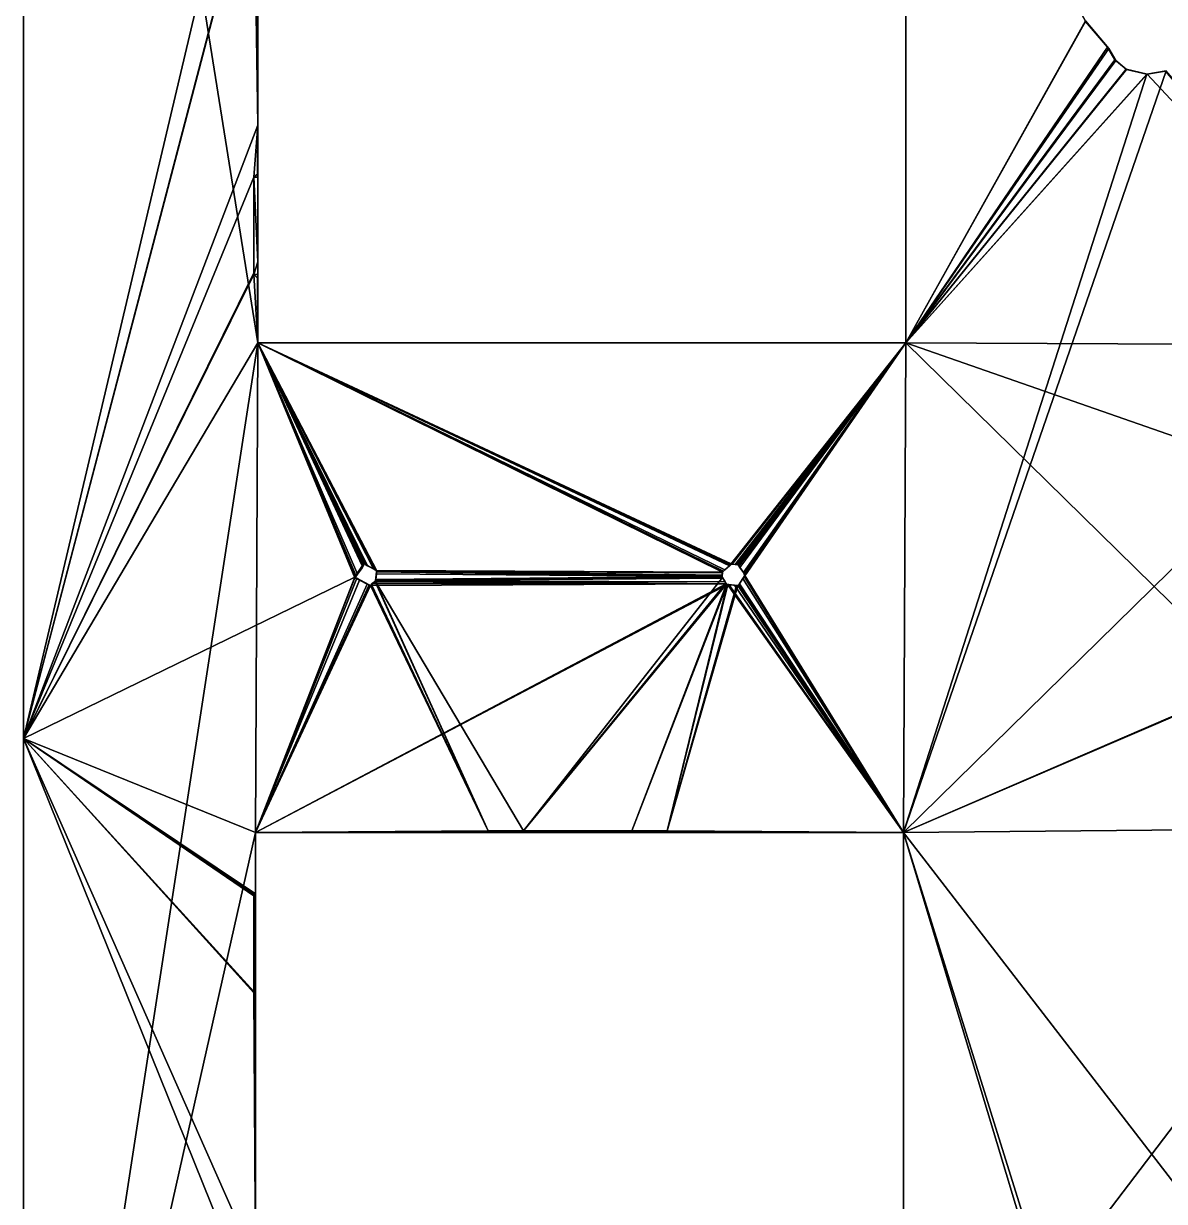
# Model space of a CAD drawing. Extents: x -24027 to 8739, y -18642 to 13672.
# Drawn here: x -24027 to -15782, y -5721 to 2793 of the extents above; entities that cross this region are included whole.
import ezdxf

# ---------------------------------------------------------------- set-up
doc = ezdxf.new("R2010")
doc.units = 0
doc.layers.get('0').update_dxf_attribs({"linetype": 'CONTINUOUS'})

msp = doc.modelspace()

# ---------------------------------------------------------------- linework, layer by layer
at = {"color": 7}
for points in [[(-24026.9, 11101.4, -3441.7), (-22335.1, 485.3, -3441.7), (-24026.9, -10508.1, -3441.7), (-24026.9, 11101.4, -3441.7)], [(-22335.1, 5169.7, -3441.7), (-22335.1, 485.3, -3441.7), (-24026.9, 11101.4, -3441.7), (-22335.1, 5169.7, -3441.7)], [(-24026.9, 11101.4, -3441.7), (-24026.9, -10508.1, -3441.7), (-24026.9, 11101.4, -4434.5), (-24026.9, 11101.4, -3441.7)], [(-24026.9, -16070.9, -4434.5), (-24026.9, 11101.4, -4434.5), (-24026.9, -10508.1, -3441.7), (-24026.9, -16070.9, -4434.5)], [(-24026.9, 11101.4, -4434.5), (-24026.9, -16070.9, -4434.5), (-24026.2, -10508.1, -4434.5), (-24026.9, 11101.4, -4434.5)], [(-24026.9, 11101.4, -4434.5), (-24026.2, -10508.1, -4434.5), (-24026.2, -2375, -4434.5), (-24026.9, 11101.4, -4434.5)], [(-24026.2, -2375, -4434.5), (-22362.1, 4674, -4434.5), (-24026.9, 11101.4, -4434.5), (-24026.2, -2375, -4434.5)], [(-22335.1, 5169.7, -3441.7), (-22335.1, 3971.8, -4024.3), (-22335.1, 485.3, -3441.7), (-22335.1, 5169.7, -3441.7)], [(-17650.7, 5169.7, -3441.7), (-16353.1, 2807.5, -3441.7), (-17650.7, 485.3, -3441.7), (-17650.7, 5169.7, -3441.7)], [(-17650.7, 485.3, -3441.7), (-17650.7, 485.3, -4434.5), (-17650.7, 5169.7, -3441.7), (-17650.7, 485.3, -3441.7)], [(-17650.7, 485.3, -4434.5), (-17650.7, 5169.7, -4434.5), (-17650.7, 5169.7, -3441.7), (-17650.7, 485.3, -4434.5)], [(-17650.7, 485.3, -4434.5), (-16354, 2812.3, -4434.5), (-17650.7, 5169.7, -4434.5), (-17650.7, 485.3, -4434.5)], [(-22362.4, 3982.8, -4434.5), (-22362.1, 4674, -4434.5), (-24026.2, -2375, -4434.5), (-22362.4, 3982.8, -4434.5)], [(-22362.7, 3972, -4434.5), (-22362.4, 3982.8, -4434.5), (-24026.2, -2375, -4434.5), (-22362.7, 3972, -4434.5)], [(-24026.2, -2375, -4434.5), (-22335.1, 2059.1, -4434.5), (-22362.7, 3972, -4434.5), (-24026.2, -2375, -4434.5)], [(-22362.1, 3971.6, -4434.5), (-22362.7, 3972, -4434.5), (-22335.1, 2059.1, -4434.5), (-22362.1, 3971.6, -4434.5)], [(-22335.7, 3945.5, -4434.5), (-22362.1, 3971.6, -4434.5), (-22335.1, 2059.1, -4434.5), (-22335.7, 3945.5, -4434.5)], [(-22335.1, 3945.5, -4434.5), (-22335.7, 3945.5, -4434.5), (-22335.1, 2059.1, -4434.5), (-22335.1, 3945.5, -4434.5)], [(-22335.1, 3971.9, -4066.7), (-22335.1, 2059.1, -4434.5), (-22335.1, 3971.8, -4024.3), (-22335.1, 3971.9, -4066.7)], [(-22335.1, 3945.6, -4378.7), (-22335.1, 2059.1, -4434.5), (-22335.1, 3971.9, -4066.7), (-22335.1, 3945.6, -4378.7)], [(-22335.1, 2059.1, -4434.5), (-22335.1, 1681.3, -4070.9), (-22335.1, 3971.8, -4024.3), (-22335.1, 2059.1, -4434.5)], [(-22335.1, 1681.3, -4070.9), (-22335.1, 485.3, -3441.7), (-22335.1, 3971.8, -4024.3), (-22335.1, 1681.3, -4070.9)], [(-22335.1, 3945.5, -4390), (-22335.1, 2059.1, -4434.5), (-22335.1, 3945.6, -4378.7), (-22335.1, 3945.5, -4390)], [(-22335.1, 3945.5, -4434.5), (-22335.1, 2059.1, -4434.5), (-22335.1, 3945.5, -4390), (-22335.1, 3945.5, -4434.5)], [(-16354, 2812.3, -4434.5), (-17650.7, 485.3, -4434.5), (-16184.1, 2612.7, -4434.5), (-16354, 2812.3, -4434.5)], [(-16354, 2812.3, -4434.5), (-16184.1, 2612.7, -4434.5), (-16195, 2621.7, -3441.7), (-16354, 2812.3, -4434.5)], [(-16354, 2812.3, -4434.5), (-16195, 2621.7, -3441.7), (-16353.1, 2807.5, -3441.7), (-16354, 2812.3, -4434.5)], [(-16195, 2621.7, -3441.7), (-17650.7, 485.3, -3441.7), (-16353.1, 2807.5, -3441.7), (-16195, 2621.7, -3441.7)], [(-16195, 2621.7, -3441.7), (-16141.8, 2530.8, -3441.7), (-17650.7, 485.3, -3441.7), (-16195, 2621.7, -3441.7)], [(-16184.1, 2612.7, -4434.5), (-17650.7, 485.3, -4434.5), (-16133.4, 2526, -4434.5), (-16184.1, 2612.7, -4434.5)], [(-16195, 2621.7, -3441.7), (-16184.1, 2612.7, -4434.5), (-16141.8, 2530.8, -3441.7), (-16195, 2621.7, -3441.7)], [(-16133.4, 2526, -4434.5), (-16141.8, 2530.8, -3441.7), (-16184.1, 2612.7, -4434.5), (-16133.4, 2526, -4434.5)], [(-16141.8, 2530.8, -3441.7), (-16060.1, 2463.1, -3441.7), (-17650.7, 485.3, -3441.7), (-16141.8, 2530.8, -3441.7)], [(-16133.4, 2526, -4434.5), (-17650.7, 485.3, -4434.5), (-16055.4, 2461.4, -4434.5), (-16133.4, 2526, -4434.5)], [(-16141.8, 2530.8, -3441.7), (-16133.4, 2526, -4434.5), (-16060.1, 2463.1, -3441.7), (-16141.8, 2530.8, -3441.7)], [(-16055.4, 2461.4, -4434.5), (-16060.1, 2463.1, -3441.7), (-16133.4, 2526, -4434.5), (-16055.4, 2461.4, -4434.5)], [(-15770.8, 2451.2, -4434.5), (-17667.6, -3054.1, -4434.5), (-14078.3, 468.7, -4434.5), (-15770.8, 2451.2, -4434.5)], [(-15909.2, 2427.2, -4434.5), (-17667.6, -3054.1, -4434.5), (-15770.8, 2451.2, -4434.5), (-15909.2, 2427.2, -4434.5)], [(-17667.6, -3054.1, -4434.5), (-15909.2, 2427.2, -4434.5), (-17650.7, 485.3, -4434.5), (-17667.6, -3054.1, -4434.5)], [(-16060.1, 2463.1, -3441.7), (-15906.8, 2427.2, -3441.7), (-17650.7, 485.3, -3441.7), (-16060.1, 2463.1, -3441.7)], [(-16055.4, 2461.4, -4434.5), (-17650.7, 485.3, -4434.5), (-15909.2, 2427.2, -4434.5), (-16055.4, 2461.4, -4434.5)], [(-15906.8, 2427.2, -3441.7), (-14078.3, 468.7, -3441.7), (-17650.7, 485.3, -3441.7), (-15906.8, 2427.2, -3441.7)], [(-16060.1, 2463.1, -3441.7), (-16055.4, 2461.4, -4434.5), (-15906.8, 2427.2, -3441.7), (-16060.1, 2463.1, -3441.7)], [(-15909.2, 2427.2, -4434.5), (-15906.8, 2427.2, -3441.7), (-16055.4, 2461.4, -4434.5), (-15909.2, 2427.2, -4434.5)], [(-15909.2, 2427.2, -4434.5), (-15770.8, 2451.2, -4434.5), (-15777.9, 2449.6, -3441.7), (-15909.2, 2427.2, -4434.5)], [(-15909.2, 2427.2, -4434.5), (-15777.9, 2449.6, -3441.7), (-15906.8, 2427.2, -3441.7), (-15909.2, 2427.2, -4434.5)], [(-15777.9, 2449.6, -3441.7), (-14078.3, 468.7, -3441.7), (-15906.8, 2427.2, -3441.7), (-15777.9, 2449.6, -3441.7)], [(-22362.3, 1681.3, -4434.5), (-22335.1, 2059.1, -4434.5), (-24026.2, -2375, -4434.5), (-22362.3, 1681.3, -4434.5)], [(-22335.1, 2059.1, -4434.5), (-22362.3, 1681.3, -4434.5), (-22336.7, 1706.2, -4434.5), (-22335.1, 2059.1, -4434.5)], [(-22336.5, 1706.4, -4434.5), (-22335.1, 2059.1, -4434.5), (-22336.7, 1706.2, -4434.5), (-22336.5, 1706.4, -4434.5)], [(-22335.1, 1706.4, -4434.5), (-22335.1, 2059.1, -4434.5), (-22336.5, 1706.4, -4434.5), (-22335.1, 1706.4, -4434.5)], [(-22335.1, 1706.3, -4377.6), (-22335.1, 1681.3, -4070.9), (-22335.1, 2059.1, -4434.5), (-22335.1, 1706.3, -4377.6)], [(-22335.1, 2059.1, -4434.5), (-22335.1, 1706.4, -4434.5), (-22335.1, 1706.4, -4399.8), (-22335.1, 2059.1, -4434.5)], [(-22335.1, 2059.1, -4434.5), (-22335.1, 1706.4, -4399.8), (-22335.1, 1706.3, -4377.6), (-22335.1, 2059.1, -4434.5)], [(-22362.3, 1681.3, -4434.5), (-22362.3, 1681.3, -4373), (-22336.4, 1706.4, -4394.5), (-22362.3, 1681.3, -4434.5)], [(-22336.4, 1706.4, -4394.5), (-22362.3, 1681.3, -4373), (-22335.1, 1706.3, -4377.6), (-22336.4, 1706.4, -4394.5)], [(-22336.7, 1706.2, -4434.5), (-22362.3, 1681.3, -4434.5), (-22336.4, 1706.4, -4394.5), (-22336.7, 1706.2, -4434.5)], [(-22335.1, 1681.3, -4070.9), (-22335.1, 1706.3, -4377.6), (-22362.3, 1681.3, -4373), (-22335.1, 1681.3, -4070.9)], [(-22336.4, 1706.4, -4394.5), (-22336.5, 1706.4, -4434.5), (-22336.7, 1706.2, -4434.5), (-22336.4, 1706.4, -4394.5)], [(-22336.5, 1706.4, -4434.5), (-22335.1, 1706.4, -4399.8), (-22335.1, 1706.4, -4434.5), (-22336.5, 1706.4, -4434.5)], [(-22336.4, 1706.4, -4394.5), (-22335.1, 1706.4, -4399.8), (-22336.5, 1706.4, -4434.5), (-22336.4, 1706.4, -4394.5)], [(-22335.1, 1706.3, -4377.6), (-22335.1, 1706.4, -4399.8), (-22336.4, 1706.4, -4394.5), (-22335.1, 1706.3, -4377.6)], [(-22362.3, 1681.3, -4434.5), (-24026.2, -2375, -4434.5), (-22362.6, 990.4, -4434.5), (-22362.3, 1681.3, -4434.5)], [(-22362.6, 979.7, -4374.3), (-22362.3, 1681.3, -4373), (-22362.6, 990.4, -4434.5), (-22362.6, 979.7, -4374.3)], [(-22362.6, 979.7, -4374.3), (-22335.1, 1071.1, -4068.9), (-22362.3, 1681.3, -4373), (-22362.6, 979.7, -4374.3)], [(-22362.3, 1681.3, -4434.5), (-22362.6, 990.4, -4434.5), (-22362.3, 1681.3, -4373), (-22362.3, 1681.3, -4434.5)], [(-22335.1, 1681.3, -4070.9), (-22362.3, 1681.3, -4373), (-22335.1, 1071.1, -4068.9), (-22335.1, 1681.3, -4070.9)], [(-22335.1, 485.3, -3441.7), (-22335.1, 1681.3, -4070.9), (-22335.1, 979.5, -4024.3), (-22335.1, 485.3, -3441.7)], [(-22335.1, 1071.1, -4068.9), (-22335.1, 979.5, -4024.3), (-22335.1, 1681.3, -4070.9), (-22335.1, 1071.1, -4068.9)], [(-22335.1, 1071.1, -4068.9), (-22362.6, 979.7, -4374.3), (-22335.1, 979.5, -4024.3), (-22335.1, 1071.1, -4068.9)], [(-22362.6, 979.7, -4434.5), (-22362.6, 990.4, -4434.5), (-24026.2, -2375, -4434.5), (-22362.6, 979.7, -4434.5)], [(-22362.6, 979.7, -4434.5), (-24026.2, -2375, -4434.5), (-22335.1, 485.3, -4434.5), (-22362.6, 979.7, -4434.5)], [(-22362.6, 979.7, -4434.5), (-22362.6, 979.7, -4374.3), (-22362.6, 990.4, -4434.5), (-22362.6, 979.7, -4434.5)], [(-22362.6, 979.7, -4374.3), (-22335.1, 979.6, -4066.7), (-22335.1, 979.5, -4024.3), (-22362.6, 979.7, -4374.3)], [(-22362.6, 979.7, -4374.3), (-22362.6, 979.7, -4434.5), (-22336.1, 953.2, -4387.2), (-22362.6, 979.7, -4374.3)], [(-22336.4, 953.5, -4434.5), (-22336.1, 953.2, -4387.2), (-22362.6, 979.7, -4434.5), (-22336.4, 953.5, -4434.5)], [(-22362.6, 979.7, -4374.3), (-22336.1, 953.2, -4387.2), (-22335.1, 953.4, -4374.4), (-22362.6, 979.7, -4374.3)], [(-22335.1, 953.4, -4374.4), (-22335.1, 979.6, -4066.7), (-22362.6, 979.7, -4374.3), (-22335.1, 953.4, -4374.4)], [(-22336.4, 953.5, -4434.5), (-22362.6, 979.7, -4434.5), (-22335.1, 485.3, -4434.5), (-22336.4, 953.5, -4434.5)], [(-22336.1, 953.2, -4434.5), (-22336.1, 953.2, -4387.2), (-22336.4, 953.5, -4434.5), (-22336.1, 953.2, -4434.5)], [(-22336.1, 953.2, -4434.5), (-22336.4, 953.5, -4434.5), (-22335.1, 485.3, -4434.5), (-22336.1, 953.2, -4434.5)], [(-22335.1, 953.3, -4390.6), (-22335.1, 953.4, -4374.4), (-22336.1, 953.2, -4387.2), (-22335.1, 953.3, -4390.6)], [(-22336.1, 953.2, -4387.2), (-22336.1, 953.2, -4434.5), (-22335.1, 953.3, -4390.6), (-22336.1, 953.2, -4387.2)], [(-22335.1, 953.3, -4434.5), (-22335.1, 953.3, -4390.6), (-22336.1, 953.2, -4434.5), (-22335.1, 953.3, -4434.5)], [(-22335.1, 485.3, -4434.5), (-22335.1, 953.3, -4434.5), (-22336.1, 953.2, -4434.5), (-22335.1, 485.3, -4434.5)], [(-22335.1, 979.5, -4024.3), (-22335.1, 979.6, -4066.7), (-22335.1, 485.3, -4434.5), (-22335.1, 979.5, -4024.3)], [(-22335.1, 953.4, -4374.4), (-22335.1, 485.3, -4434.5), (-22335.1, 979.6, -4066.7), (-22335.1, 953.4, -4374.4)], [(-22335.1, 979.5, -4024.3), (-22335.1, 485.3, -4434.5), (-22335.1, 485.3, -3441.7), (-22335.1, 979.5, -4024.3)], [(-22335.1, 953.3, -4390.6), (-22335.1, 485.3, -4434.5), (-22335.1, 953.4, -4374.4), (-22335.1, 953.3, -4390.6)], [(-22335.1, 953.3, -4434.5), (-22335.1, 485.3, -4434.5), (-22335.1, 953.3, -4390.6), (-22335.1, 953.3, -4434.5)], [(-22351.7, -3054.1, -3441.7), (-24026.9, -10508.1, -3441.7), (-22335.1, 485.3, -3441.7), (-22351.7, -3054.1, -3441.7)], [(-24026.2, -2375, -4434.5), (-21633.6, -1208.8, -4434.5), (-22335.1, 485.3, -4434.5), (-24026.2, -2375, -4434.5)], [(-22351.7, -3054.1, -3441.7), (-22335.1, 485.3, -3441.7), (-21632, -1212.4, -3441.7), (-22351.7, -3054.1, -3441.7)], [(-21632, -1212.4, -3441.7), (-22335.1, 485.3, -3441.7), (-21612.9, -1186.8, -3441.7), (-21632, -1212.4, -3441.7)], [(-21557, -1111.5, -3441.7), (-22335.1, 485.3, -3441.7), (-21541.6, -1125.6, -3441.7), (-21557, -1111.5, -3441.7)], [(-21580.9, -1125.9, -3441.7), (-22335.1, 485.3, -3441.7), (-21566.2, -1112.3, -3441.7), (-21580.9, -1125.9, -3441.7)], [(-18958.9, -1156.1, -3441.7), (-18977.1, -1172.4, -3441.7), (-22335.1, 485.3, -3441.7), (-18958.9, -1156.1, -3441.7)], [(-21474.7, -1162.5, -3441.7), (-22335.1, 485.3, -3441.7), (-18977.1, -1172.4, -3441.7), (-21474.7, -1162.5, -3441.7)], [(-18916.9, -1114.5, -3441.7), (-18926.3, -1126.8, -3441.7), (-22335.1, 485.3, -3441.7), (-18916.9, -1114.5, -3441.7)], [(-18926.3, -1126.8, -3441.7), (-18958.9, -1156.1, -3441.7), (-22335.1, 485.3, -3441.7), (-18926.3, -1126.8, -3441.7)], [(-17650.7, 485.3, -3441.7), (-18916.9, -1114.5, -3441.7), (-22335.1, 485.3, -3441.7), (-17650.7, 485.3, -3441.7)], [(-21557, -1111.5, -3441.7), (-21566.2, -1112.3, -3441.7), (-22335.1, 485.3, -3441.7), (-21557, -1111.5, -3441.7)], [(-21498.1, -1148.9, -3441.7), (-21541.6, -1125.6, -3441.7), (-22335.1, 485.3, -3441.7), (-21498.1, -1148.9, -3441.7)], [(-21474.7, -1162.5, -3441.7), (-21498.1, -1148.9, -3441.7), (-22335.1, 485.3, -3441.7), (-21474.7, -1162.5, -3441.7)], [(-21612.9, -1186.8, -3441.7), (-22335.1, 485.3, -3441.7), (-21580.9, -1125.9, -3441.7), (-21612.9, -1186.8, -3441.7)], [(-22335.1, 485.3, -4434.5), (-17650.7, 485.3, -4434.5), (-22335.1, 485.3, -3441.7), (-22335.1, 485.3, -4434.5)], [(-17650.7, 485.3, -3441.7), (-22335.1, 485.3, -3441.7), (-17650.7, 485.3, -4434.5), (-17650.7, 485.3, -3441.7)], [(-21572.1, -1118.1, -4434.5), (-22335.1, 485.3, -4434.5), (-21625, -1197.3, -4434.5), (-21572.1, -1118.1, -4434.5)], [(-21625, -1197.3, -4434.5), (-22335.1, 485.3, -4434.5), (-21633.6, -1208.8, -4434.5), (-21625, -1197.3, -4434.5)], [(-18917.1, -1118.5, -4434.5), (-18912.9, -1113, -4434.5), (-22335.1, 485.3, -4434.5), (-18917.1, -1118.5, -4434.5)], [(-21554.5, -1118, -4434.5), (-22335.1, 485.3, -4434.5), (-21561.5, -1111.7, -4434.5), (-21554.5, -1118, -4434.5)], [(-18968.8, -1164.9, -4434.5), (-18917.1, -1118.5, -4434.5), (-22335.1, 485.3, -4434.5), (-18968.8, -1164.9, -4434.5)], [(-18976.9, -1172.2, -4434.5), (-18968.8, -1164.9, -4434.5), (-22335.1, 485.3, -4434.5), (-18976.9, -1172.2, -4434.5)], [(-21485.7, -1154.9, -4434.5), (-22335.1, 485.3, -4434.5), (-21554.5, -1118, -4434.5), (-21485.7, -1154.9, -4434.5)], [(-22335.1, 485.3, -4434.5), (-21485.7, -1154.9, -4434.5), (-21475.2, -1161, -4434.5), (-22335.1, 485.3, -4434.5)], [(-22335.1, 485.3, -4434.5), (-21475.2, -1161, -4434.5), (-18976.9, -1172.2, -4434.5), (-22335.1, 485.3, -4434.5)], [(-22335.1, 485.3, -4434.5), (-18912.9, -1113, -4434.5), (-17650.7, 485.3, -4434.5), (-22335.1, 485.3, -4434.5)], [(-21565.6, -1112, -4434.5), (-22335.1, 485.3, -4434.5), (-21572.1, -1118.1, -4434.5), (-21565.6, -1112, -4434.5)], [(-21565.6, -1112, -4434.5), (-21561.5, -1111.7, -4434.5), (-22335.1, 485.3, -4434.5), (-21565.6, -1112, -4434.5)], [(-18916.9, -1114.5, -3441.7), (-17650.7, 485.3, -3441.7), (-18905.4, -1115.7, -3441.7), (-18916.9, -1114.5, -3441.7)], [(-18907.7, -1113.6, -4434.5), (-17650.7, 485.3, -4434.5), (-18912.9, -1113, -4434.5), (-18907.7, -1113.6, -4434.5)], [(-18874.6, -1117.1, -4434.5), (-17650.7, 485.3, -4434.5), (-18907.7, -1113.6, -4434.5), (-18874.6, -1117.1, -4434.5)], [(-18905.4, -1115.7, -3441.7), (-17650.7, 485.3, -3441.7), (-18884.4, -1118, -3441.7), (-18905.4, -1115.7, -3441.7)], [(-18864, -1118, -3441.7), (-18884.4, -1118, -3441.7), (-17650.7, 485.3, -3441.7), (-18864, -1118, -3441.7)], [(-18865.4, -1117.1, -4434.5), (-17650.7, 485.3, -4434.5), (-18874.6, -1117.1, -4434.5), (-18865.4, -1117.1, -4434.5)], [(-18865.4, -1117.1, -4434.5), (-18859, -1126.4, -4434.5), (-17650.7, 485.3, -4434.5), (-18865.4, -1117.1, -4434.5)], [(-18864, -1118, -3441.7), (-17650.7, 485.3, -3441.7), (-18849.6, -1138.7, -3441.7), (-18864, -1118, -3441.7)], [(-18859, -1126.4, -4434.5), (-18818.2, -1185.5, -4434.5), (-17650.7, 485.3, -4434.5), (-18859, -1126.4, -4434.5)], [(-18849.6, -1138.7, -3441.7), (-17650.7, 485.3, -3441.7), (-18823.8, -1176.1, -3441.7), (-18849.6, -1138.7, -3441.7)], [(-18823.8, -1176.1, -3441.7), (-17650.7, 485.3, -3441.7), (-18814.8, -1198.7, -3441.7), (-18823.8, -1176.1, -3441.7)], [(-18818.2, -1185.5, -4434.5), (-18814.2, -1195.7, -4434.5), (-17650.7, 485.3, -4434.5), (-18818.2, -1185.5, -4434.5)], [(-18814.8, -1198.7, -3441.7), (-17650.7, 485.3, -3441.7), (-17667.6, -3054.1, -3441.7), (-18814.8, -1198.7, -3441.7)], [(-17667.6, -3054.1, -4434.5), (-17650.7, 485.3, -4434.5), (-18814.2, -1195.7, -4434.5), (-17667.6, -3054.1, -4434.5)], [(-17667.6, -3054.1, -3441.7), (-17650.7, 485.3, -3441.7), (-14078.3, -3021, -3441.7), (-17667.6, -3054.1, -3441.7)], [(-14078.3, 468.7, -4434.5), (-17667.6, -3054.1, -4434.5), (-13133.6, -1094.7, -4434.5), (-14078.3, 468.7, -4434.5)], [(-14078.3, 468.7, -3441.7), (-13132.9, -1091.6, -3441.7), (-17650.7, 485.3, -3441.7), (-14078.3, 468.7, -3441.7)], [(-14078.3, -3021, -3441.7), (-17650.7, 485.3, -3441.7), (-13132.9, -1091.6, -3441.7), (-14078.3, -3021, -3441.7)], [(-13133.6, -1094.7, -4434.5), (-17667.6, -3054.1, -4434.5), (-13129.5, -1104.9, -4434.5), (-13133.6, -1094.7, -4434.5)], [(-14078.3, -3021, -4434.5), (-13129.5, -1104.9, -4434.5), (-17667.6, -3054.1, -4434.5), (-14078.3, -3021, -4434.5)], [(-21612.9, -1186.8, -3441.7), (-21625, -1197.3, -4434.5), (-21632, -1212.4, -3441.7), (-21612.9, -1186.8, -3441.7)], [(-21571.3, -1124.9, -4434.5), (-21572.1, -1118.1, -4434.5), (-21625, -1197.3, -4434.5), (-21571.3, -1124.9, -4434.5)], [(-21571.3, -1124.9, -4434.5), (-21625, -1197.3, -4434.5), (-21579, -1141.1, -3441.7), (-21571.3, -1124.9, -4434.5)], [(-21612.9, -1186.8, -3441.7), (-21579, -1141.1, -3441.7), (-21625, -1197.3, -4434.5), (-21612.9, -1186.8, -3441.7)], [(-21579, -1141.1, -3441.7), (-21612.9, -1186.8, -3441.7), (-21580.9, -1125.9, -3441.7), (-21579, -1141.1, -3441.7)], [(-21572.1, -1118.1, -4434.5), (-21580.9, -1125.9, -3441.7), (-21566.2, -1112.3, -3441.7), (-21572.1, -1118.1, -4434.5)], [(-21572.1, -1118.1, -4434.5), (-21571.3, -1124.9, -4434.5), (-21580.9, -1125.9, -3441.7), (-21572.1, -1118.1, -4434.5)], [(-21579, -1141.1, -3441.7), (-21580.9, -1125.9, -3441.7), (-21571.3, -1124.9, -4434.5), (-21579, -1141.1, -3441.7)], [(-21566.2, -1112.3, -3441.7), (-21565.6, -1112, -4434.5), (-21572.1, -1118.1, -4434.5), (-21566.2, -1112.3, -3441.7)], [(-21561.5, -1111.7, -4434.5), (-21566.2, -1112.3, -3441.7), (-21557, -1111.5, -3441.7), (-21561.5, -1111.7, -4434.5)], [(-21565.6, -1112, -4434.5), (-21566.2, -1112.3, -3441.7), (-21561.5, -1111.7, -4434.5), (-21565.6, -1112, -4434.5)], [(-21562.8, -1113.5, -4434.5), (-21561.5, -1111.7, -4434.5), (-21560.1, -1115.6, -3441.7), (-21562.8, -1113.5, -4434.5)], [(-21562.8, -1113.5, -4434.5), (-21554.5, -1118, -4434.5), (-21561.5, -1111.7, -4434.5), (-21562.8, -1113.5, -4434.5)], [(-21562.8, -1113.5, -4434.5), (-21560.1, -1115.6, -3441.7), (-21554.5, -1118, -4434.5), (-21562.8, -1113.5, -4434.5)], [(-21557, -1111.5, -3441.7), (-21560.1, -1115.6, -3441.7), (-21561.5, -1111.7, -4434.5), (-21557, -1111.5, -3441.7)], [(-21560.1, -1115.6, -3441.7), (-21557, -1111.5, -3441.7), (-21541.6, -1125.6, -3441.7), (-21560.1, -1115.6, -3441.7)], [(-21541.6, -1125.6, -3441.7), (-21554.5, -1118, -4434.5), (-21560.1, -1115.6, -3441.7), (-21541.6, -1125.6, -3441.7)], [(-21554.5, -1118, -4434.5), (-21541.6, -1125.6, -3441.7), (-21485.7, -1154.9, -4434.5), (-21554.5, -1118, -4434.5)], [(-21498.1, -1148.9, -3441.7), (-21485.7, -1154.9, -4434.5), (-21541.6, -1125.6, -3441.7), (-21498.1, -1148.9, -3441.7)], [(-21498.1, -1148.9, -3441.7), (-21474.7, -1162.5, -3441.7), (-21485.7, -1154.9, -4434.5), (-21498.1, -1148.9, -3441.7)], [(-21475.2, -1161, -4434.5), (-21485.7, -1154.9, -4434.5), (-21474.7, -1162.5, -3441.7), (-21475.2, -1161, -4434.5)], [(-21476.3, -1171, -4434.5), (-21477, -1184.8, -3441.7), (-21483.2, -1234.2, -4434.5), (-21476.3, -1171, -4434.5)], [(-21483.2, -1234.2, -4434.5), (-18979.2, -1204.5, -4434.5), (-21476.3, -1171, -4434.5), (-21483.2, -1234.2, -4434.5)], [(-21481.4, -1224.7, -3441.7), (-21483.2, -1234.2, -4434.5), (-21477, -1184.8, -3441.7), (-21481.4, -1224.7, -3441.7)], [(-21477, -1184.8, -3441.7), (-18979.4, -1202.9, -3441.7), (-21481.4, -1224.7, -3441.7), (-21477, -1184.8, -3441.7)], [(-21477, -1184.8, -3441.7), (-21476.3, -1171, -4434.5), (-21474.7, -1162.5, -3441.7), (-21477, -1184.8, -3441.7)], [(-21474.7, -1162.5, -3441.7), (-18979.4, -1202.9, -3441.7), (-21477, -1184.8, -3441.7), (-21474.7, -1162.5, -3441.7)], [(-21475.2, -1161, -4434.5), (-21474.7, -1162.5, -3441.7), (-21476.3, -1171, -4434.5), (-21475.2, -1161, -4434.5)], [(-21476.3, -1171, -4434.5), (-18979.2, -1204.5, -4434.5), (-21475.2, -1161, -4434.5), (-21476.3, -1171, -4434.5)], [(-18977.2, -1174.5, -4434.5), (-21475.2, -1161, -4434.5), (-18978.9, -1200.5, -4434.5), (-18977.2, -1174.5, -4434.5)], [(-18978.9, -1200.5, -4434.5), (-21475.2, -1161, -4434.5), (-18979.2, -1204.5, -4434.5), (-18978.9, -1200.5, -4434.5)], [(-18977.2, -1174.5, -4434.5), (-18976.9, -1172.2, -4434.5), (-21475.2, -1161, -4434.5), (-18977.2, -1174.5, -4434.5)], [(-18977.1, -1172.4, -3441.7), (-18977.6, -1177.5, -3441.7), (-21474.7, -1162.5, -3441.7), (-18977.1, -1172.4, -3441.7)], [(-18977.6, -1177.5, -3441.7), (-18978.8, -1193.9, -3441.7), (-21474.7, -1162.5, -3441.7), (-18977.6, -1177.5, -3441.7)], [(-18978.8, -1193.9, -3441.7), (-18979.4, -1202.9, -3441.7), (-21474.7, -1162.5, -3441.7), (-18978.8, -1193.9, -3441.7)], [(-18978.9, -1200.5, -4434.5), (-18978.8, -1193.9, -3441.7), (-18977.2, -1174.5, -4434.5), (-18978.9, -1200.5, -4434.5)], [(-18977.6, -1177.5, -3441.7), (-18977.2, -1174.5, -4434.5), (-18978.8, -1193.9, -3441.7), (-18977.6, -1177.5, -3441.7)], [(-18977.1, -1172.4, -3441.7), (-18977.2, -1174.5, -4434.5), (-18977.6, -1177.5, -3441.7), (-18977.1, -1172.4, -3441.7)], [(-18977.1, -1172.4, -3441.7), (-18976.9, -1172.2, -4434.5), (-18977.2, -1174.5, -4434.5), (-18977.1, -1172.4, -3441.7)], [(-18968.8, -1164.9, -4434.5), (-18977.1, -1172.4, -3441.7), (-18958.9, -1156.1, -3441.7), (-18968.8, -1164.9, -4434.5)], [(-18976.9, -1172.2, -4434.5), (-18977.1, -1172.4, -3441.7), (-18968.8, -1164.9, -4434.5), (-18976.9, -1172.2, -4434.5)], [(-18968.8, -1164.9, -4434.5), (-18958.9, -1156.1, -3441.7), (-18917.1, -1118.5, -4434.5), (-18968.8, -1164.9, -4434.5)], [(-18926.3, -1126.8, -3441.7), (-18917.1, -1118.5, -4434.5), (-18958.9, -1156.1, -3441.7), (-18926.3, -1126.8, -3441.7)], [(-18926.3, -1126.8, -3441.7), (-18916.9, -1114.5, -3441.7), (-18917.1, -1118.5, -4434.5), (-18926.3, -1126.8, -3441.7)], [(-18912.9, -1113, -4434.5), (-18917.1, -1118.5, -4434.5), (-18916.9, -1114.5, -3441.7), (-18912.9, -1113, -4434.5)], [(-18916.9, -1114.5, -3441.7), (-18905.4, -1115.7, -3441.7), (-18912.9, -1113, -4434.5), (-18916.9, -1114.5, -3441.7)], [(-18907.7, -1113.6, -4434.5), (-18912.9, -1113, -4434.5), (-18905.4, -1115.7, -3441.7), (-18907.7, -1113.6, -4434.5)], [(-18884.4, -1118, -3441.7), (-18907.7, -1113.6, -4434.5), (-18905.4, -1115.7, -3441.7), (-18884.4, -1118, -3441.7)], [(-18884.4, -1118, -3441.7), (-18874.6, -1117.1, -4434.5), (-18907.7, -1113.6, -4434.5), (-18884.4, -1118, -3441.7)], [(-18874.6, -1117.1, -4434.5), (-18884.4, -1118, -3441.7), (-18864, -1118, -3441.7), (-18874.6, -1117.1, -4434.5)], [(-18874.6, -1117.1, -4434.5), (-18864, -1118, -3441.7), (-18865.4, -1117.1, -4434.5), (-18874.6, -1117.1, -4434.5)], [(-18865.4, -1117.1, -4434.5), (-18864, -1118, -3441.7), (-18859, -1126.4, -4434.5), (-18865.4, -1117.1, -4434.5)], [(-18849.6, -1138.7, -3441.7), (-18859, -1126.4, -4434.5), (-18864, -1118, -3441.7), (-18849.6, -1138.7, -3441.7)], [(-18859, -1126.4, -4434.5), (-18849.6, -1138.7, -3441.7), (-18818.2, -1185.5, -4434.5), (-18859, -1126.4, -4434.5)], [(-18823.8, -1176.1, -3441.7), (-18818.2, -1185.5, -4434.5), (-18849.6, -1138.7, -3441.7), (-18823.8, -1176.1, -3441.7)], [(-18823.8, -1176.1, -3441.7), (-18814.8, -1198.7, -3441.7), (-18818.2, -1185.5, -4434.5), (-18823.8, -1176.1, -3441.7)], [(-18814.2, -1195.7, -4434.5), (-18818.2, -1185.5, -4434.5), (-18814.8, -1198.7, -3441.7), (-18814.2, -1195.7, -4434.5)], [(-24026.2, -2375, -4434.5), (-22351.7, -3054.1, -4434.5), (-21633.6, -1208.8, -4434.5), (-24026.2, -2375, -4434.5)], [(-21619.4, -1216.4, -4434.5), (-21633.6, -1208.8, -4434.5), (-22351.7, -3054.1, -4434.5), (-21619.4, -1216.4, -4434.5)], [(-21600.3, -1229.4, -3441.7), (-22351.7, -3054.1, -3441.7), (-21632, -1212.4, -3441.7), (-21600.3, -1229.4, -3441.7)], [(-21529.7, -1264.8, -4434.5), (-21619.4, -1216.4, -4434.5), (-22351.7, -3054.1, -4434.5), (-21529.7, -1264.8, -4434.5)], [(-21543.7, -1260, -3441.7), (-22351.7, -3054.1, -3441.7), (-21600.3, -1229.4, -3441.7), (-21543.7, -1260, -3441.7)], [(-22351.7, -3054.1, -3441.7), (-21519.7, -1269.5, -3441.7), (-18948.4, -1257.9, -3441.7), (-22351.7, -3054.1, -3441.7)], [(-18939.9, -1262.8, -3441.7), (-22351.7, -3054.1, -3441.7), (-18948.4, -1257.9, -3441.7), (-18939.9, -1262.8, -3441.7)], [(-21519.7, -1269.5, -3441.7), (-22351.7, -3054.1, -3441.7), (-21543.7, -1260, -3441.7), (-21519.7, -1269.5, -3441.7)], [(-22351.7, -3054.1, -3441.7), (-18939.9, -1262.8, -3441.7), (-17667.6, -3054.1, -3441.7), (-22351.7, -3054.1, -3441.7)], [(-21519, -1269.1, -4434.5), (-21529.7, -1264.8, -4434.5), (-22351.7, -3054.1, -4434.5), (-21519, -1269.1, -4434.5)], [(-20670.2, -3041.2, -4434.5), (-21519, -1269.1, -4434.5), (-22351.7, -3054.1, -4434.5), (-20670.2, -3041.2, -4434.5)], [(-21633.6, -1208.8, -4434.5), (-21632, -1212.4, -3441.7), (-21625, -1197.3, -4434.5), (-21633.6, -1208.8, -4434.5)], [(-21633.6, -1208.8, -4434.5), (-21619.4, -1216.4, -4434.5), (-21632, -1212.4, -3441.7), (-21633.6, -1208.8, -4434.5)], [(-21600.3, -1229.4, -3441.7), (-21632, -1212.4, -3441.7), (-21619.4, -1216.4, -4434.5), (-21600.3, -1229.4, -3441.7)], [(-21619.4, -1216.4, -4434.5), (-21529.7, -1264.8, -4434.5), (-21600.3, -1229.4, -3441.7), (-21619.4, -1216.4, -4434.5)], [(-21600.3, -1229.4, -3441.7), (-21529.7, -1264.8, -4434.5), (-21543.7, -1260, -3441.7), (-21600.3, -1229.4, -3441.7)], [(-21543.7, -1260, -3441.7), (-21529.7, -1264.8, -4434.5), (-21519.7, -1269.5, -3441.7), (-21543.7, -1260, -3441.7)], [(-21519, -1269.1, -4434.5), (-21519.7, -1269.5, -3441.7), (-21529.7, -1264.8, -4434.5), (-21519, -1269.1, -4434.5)], [(-21513.2, -1262.7, -4434.5), (-21506.8, -1255.2, -3441.7), (-21519.7, -1269.5, -3441.7), (-21513.2, -1262.7, -4434.5)], [(-21506.8, -1255.2, -3441.7), (-18948.4, -1257.9, -3441.7), (-21519.7, -1269.5, -3441.7), (-21506.8, -1255.2, -3441.7)], [(-21519.7, -1269.5, -3441.7), (-21519, -1269.1, -4434.5), (-21513.2, -1262.7, -4434.5), (-21519.7, -1269.5, -3441.7)], [(-21519, -1269.1, -4434.5), (-20670.2, -3041.2, -4434.5), (-21513.2, -1262.7, -4434.5), (-21519, -1269.1, -4434.5)], [(-21513.2, -1262.7, -4434.5), (-21487.2, -1242, -4434.5), (-21506.8, -1255.2, -3441.7), (-21513.2, -1262.7, -4434.5)], [(-21513.2, -1262.7, -4434.5), (-20670.2, -3041.2, -4434.5), (-21487.2, -1242, -4434.5), (-21513.2, -1262.7, -4434.5)], [(-21490.4, -1242.2, -3441.7), (-21506.8, -1255.2, -3441.7), (-21487.2, -1242, -4434.5), (-21490.4, -1242.2, -3441.7)], [(-21490.4, -1242.2, -3441.7), (-18948.4, -1257.9, -3441.7), (-21506.8, -1255.2, -3441.7), (-21490.4, -1242.2, -3441.7)], [(-21481.2, -1235.1, -3441.7), (-21490.4, -1242.2, -3441.7), (-21483.1, -1238.8, -4434.5), (-21481.2, -1235.1, -3441.7)], [(-21481.2, -1235.1, -3441.7), (-18948.4, -1257.9, -3441.7), (-21490.4, -1242.2, -3441.7), (-21481.2, -1235.1, -3441.7)], [(-21487.2, -1242, -4434.5), (-21483.1, -1238.8, -4434.5), (-21490.4, -1242.2, -3441.7), (-21487.2, -1242, -4434.5)], [(-21487.2, -1242, -4434.5), (-20670.2, -3041.2, -4434.5), (-21483.1, -1238.8, -4434.5), (-21487.2, -1242, -4434.5)], [(-21483.1, -1238.8, -4434.5), (-18979.2, -1204.5, -4434.5), (-21483.2, -1234.2, -4434.5), (-21483.1, -1238.8, -4434.5)], [(-21481.4, -1224.7, -3441.7), (-21481.2, -1235.1, -3441.7), (-21483.2, -1234.2, -4434.5), (-21481.4, -1224.7, -3441.7)], [(-21483.1, -1238.8, -4434.5), (-21483.2, -1234.2, -4434.5), (-21481.2, -1235.1, -3441.7), (-21483.1, -1238.8, -4434.5)], [(-18979.2, -1204.5, -4434.5), (-21483.1, -1238.8, -4434.5), (-18976.6, -1210.8, -4434.5), (-18979.2, -1204.5, -4434.5)], [(-20415.3, -3041.2, -4434.5), (-18976.6, -1210.8, -4434.5), (-21483.1, -1238.8, -4434.5), (-20415.3, -3041.2, -4434.5)], [(-20415.3, -3041.2, -4434.5), (-21483.1, -1238.8, -4434.5), (-20670.2, -3041.2, -4434.5), (-20415.3, -3041.2, -4434.5)], [(-21481.2, -1235.1, -3441.7), (-21481.4, -1224.7, -3441.7), (-18979.4, -1202.9, -3441.7), (-21481.2, -1235.1, -3441.7)], [(-18979.4, -1202.9, -3441.7), (-18973.5, -1217, -3441.7), (-21481.2, -1235.1, -3441.7), (-18979.4, -1202.9, -3441.7)], [(-18957.4, -1243.3, -3441.7), (-21481.2, -1235.1, -3441.7), (-18973.5, -1217, -3441.7), (-18957.4, -1243.3, -3441.7)], [(-21481.2, -1235.1, -3441.7), (-18957.4, -1243.3, -3441.7), (-18948.4, -1257.9, -3441.7), (-21481.2, -1235.1, -3441.7)], [(-18976.6, -1210.8, -4434.5), (-20415.3, -3041.2, -4434.5), (-18951.1, -1252.4, -4434.5), (-18976.6, -1210.8, -4434.5)], [(-18951.1, -1252.4, -4434.5), (-20415.3, -3041.2, -4434.5), (-18947.1, -1258.9, -4434.5), (-18951.1, -1252.4, -4434.5)], [(-19630.6, -3041.2, -4434.5), (-18947.1, -1258.9, -4434.5), (-20415.3, -3041.2, -4434.5), (-19630.6, -3041.2, -4434.5)], [(-18947.1, -1258.9, -4434.5), (-19630.6, -3041.2, -4434.5), (-18943.3, -1261.1, -4434.5), (-18947.1, -1258.9, -4434.5)], [(-19375.6, -3041.2, -4434.5), (-18943.3, -1261.1, -4434.5), (-19630.6, -3041.2, -4434.5), (-19375.6, -3041.2, -4434.5)], [(-18943.3, -1261.1, -4434.5), (-19375.6, -3041.2, -4434.5), (-18938.5, -1261.1, -4434.5), (-18943.3, -1261.1, -4434.5)], [(-18874.6, -1268, -4434.5), (-18938.5, -1261.1, -4434.5), (-19375.6, -3041.2, -4434.5), (-18874.6, -1268, -4434.5)], [(-18864.5, -1269.1, -4434.5), (-18874.6, -1268, -4434.5), (-19375.6, -3041.2, -4434.5), (-18864.5, -1269.1, -4434.5)], [(-19375.6, -3041.2, -4434.5), (-17667.6, -3054.1, -4434.5), (-18864.5, -1269.1, -4434.5), (-19375.6, -3041.2, -4434.5)], [(-18978.8, -1193.9, -3441.7), (-18978.9, -1200.5, -4434.5), (-18979.4, -1202.9, -3441.7), (-18978.8, -1193.9, -3441.7)], [(-18979.2, -1204.5, -4434.5), (-18979.4, -1202.9, -3441.7), (-18978.9, -1200.5, -4434.5), (-18979.2, -1204.5, -4434.5)], [(-18979.4, -1202.9, -3441.7), (-18979.2, -1204.5, -4434.5), (-18976.6, -1210.8, -4434.5), (-18979.4, -1202.9, -3441.7)], [(-18979.4, -1202.9, -3441.7), (-18976.6, -1210.8, -4434.5), (-18973.5, -1217, -3441.7), (-18979.4, -1202.9, -3441.7)], [(-18973.5, -1217, -3441.7), (-18976.6, -1210.8, -4434.5), (-18957.4, -1243.3, -3441.7), (-18973.5, -1217, -3441.7)], [(-18951.1, -1252.4, -4434.5), (-18957.4, -1243.3, -3441.7), (-18976.6, -1210.8, -4434.5), (-18951.1, -1252.4, -4434.5)], [(-18957.4, -1243.3, -3441.7), (-18951.1, -1252.4, -4434.5), (-18948.4, -1257.9, -3441.7), (-18957.4, -1243.3, -3441.7)], [(-18947.1, -1258.9, -4434.5), (-18948.4, -1257.9, -3441.7), (-18951.1, -1252.4, -4434.5), (-18947.1, -1258.9, -4434.5)], [(-18948.4, -1257.9, -3441.7), (-18943.3, -1261.1, -4434.5), (-18939.9, -1262.8, -3441.7), (-18948.4, -1257.9, -3441.7)], [(-18948.4, -1257.9, -3441.7), (-18947.1, -1258.9, -4434.5), (-18943.3, -1261.1, -4434.5), (-18948.4, -1257.9, -3441.7)], [(-18943.3, -1261.1, -4434.5), (-18938.5, -1261.1, -4434.5), (-18939.9, -1262.8, -3441.7), (-18943.3, -1261.1, -4434.5)], [(-18929.3, -1262.8, -3441.7), (-18939.9, -1262.8, -3441.7), (-18938.5, -1261.1, -4434.5), (-18929.3, -1262.8, -3441.7)], [(-18929.3, -1262.8, -3441.7), (-17667.6, -3054.1, -3441.7), (-18939.9, -1262.8, -3441.7), (-18929.3, -1262.8, -3441.7)], [(-18929.3, -1262.8, -3441.7), (-18938.5, -1261.1, -4434.5), (-18889, -1267.2, -3441.7), (-18929.3, -1262.8, -3441.7)], [(-18874.6, -1268, -4434.5), (-18889, -1267.2, -3441.7), (-18938.5, -1261.1, -4434.5), (-18874.6, -1268, -4434.5)], [(-18889, -1267.2, -3441.7), (-17667.6, -3054.1, -3441.7), (-18929.3, -1262.8, -3441.7), (-18889, -1267.2, -3441.7)], [(-18889, -1267.2, -3441.7), (-18874.6, -1268, -4434.5), (-18866.3, -1269.5, -3441.7), (-18889, -1267.2, -3441.7)], [(-18866.3, -1269.5, -3441.7), (-17667.6, -3054.1, -3441.7), (-18889, -1267.2, -3441.7), (-18866.3, -1269.5, -3441.7)], [(-18864.5, -1269.1, -4434.5), (-18866.3, -1269.5, -3441.7), (-18874.6, -1268, -4434.5), (-18864.5, -1269.1, -4434.5)], [(-18852.2, -1255.9, -3441.7), (-18866.3, -1269.5, -3441.7), (-18858.1, -1263, -4434.5), (-18852.2, -1255.9, -3441.7)], [(-18852.2, -1255.9, -3441.7), (-17667.6, -3054.1, -3441.7), (-18866.3, -1269.5, -3441.7), (-18852.2, -1255.9, -3441.7)], [(-18864.5, -1269.1, -4434.5), (-18858.1, -1263, -4434.5), (-18866.3, -1269.5, -3441.7), (-18864.5, -1269.1, -4434.5)], [(-18858.1, -1263, -4434.5), (-18864.5, -1269.1, -4434.5), (-17667.6, -3054.1, -4434.5), (-18858.1, -1263, -4434.5)], [(-18820.2, -1204.9, -4434.5), (-18828.3, -1219.3, -3441.7), (-18858.1, -1263, -4434.5), (-18820.2, -1204.9, -4434.5)], [(-18820.2, -1204.9, -4434.5), (-18858.1, -1263, -4434.5), (-17667.6, -3054.1, -4434.5), (-18820.2, -1204.9, -4434.5)], [(-18852.2, -1255.9, -3441.7), (-18858.1, -1263, -4434.5), (-18828.3, -1219.3, -3441.7), (-18852.2, -1255.9, -3441.7)], [(-18828.3, -1219.3, -3441.7), (-17667.6, -3054.1, -3441.7), (-18852.2, -1255.9, -3441.7), (-18828.3, -1219.3, -3441.7)], [(-18828.3, -1219.3, -3441.7), (-18820.2, -1204.9, -4434.5), (-18814.8, -1198.7, -3441.7), (-18828.3, -1219.3, -3441.7)], [(-18814.8, -1198.7, -3441.7), (-17667.6, -3054.1, -3441.7), (-18828.3, -1219.3, -3441.7), (-18814.8, -1198.7, -3441.7)], [(-18814.2, -1195.7, -4434.5), (-18814.8, -1198.7, -3441.7), (-18820.2, -1204.9, -4434.5), (-18814.2, -1195.7, -4434.5)], [(-18814.2, -1195.7, -4434.5), (-18820.2, -1204.9, -4434.5), (-17667.6, -3054.1, -4434.5), (-18814.2, -1195.7, -4434.5)], [(-22351.7, -6162.2, -4434.5), (-24026.2, -2375, -4434.5), (-22362.3, -6503.9, -4434.5), (-22351.7, -6162.2, -4434.5)], [(-22362.7, -4202.8, -4434.5), (-24026.2, -2375, -4434.5), (-22362.7, -4213.4, -4434.5), (-22362.7, -4202.8, -4434.5)], [(-22362.4, -3511.8, -4434.5), (-24026.2, -2375, -4434.5), (-22362.7, -4202.8, -4434.5), (-22362.4, -3511.8, -4434.5)], [(-22362.7, -4213.4, -4434.5), (-24026.2, -2375, -4434.5), (-22351.7, -6162.2, -4434.5), (-22362.7, -4213.4, -4434.5)], [(-24026.2, -10508.1, -4434.5), (-22362.3, -6503.9, -4434.5), (-24026.2, -2375, -4434.5), (-24026.2, -10508.1, -4434.5)], [(-22351.7, -3054.1, -4434.5), (-24026.2, -2375, -4434.5), (-22351.7, -3496.7, -4434.5), (-22351.7, -3054.1, -4434.5)], [(-22358.2, -3501.3, -4434.5), (-22351.7, -3496.7, -4434.5), (-24026.2, -2375, -4434.5), (-22358.2, -3501.3, -4434.5)], [(-22358.4, -3501.7, -4434.5), (-24026.2, -2375, -4434.5), (-22362.4, -3511.8, -4434.5), (-22358.4, -3501.7, -4434.5)], [(-22358.4, -3501.7, -4434.5), (-22358.2, -3501.3, -4434.5), (-24026.2, -2375, -4434.5), (-22358.4, -3501.7, -4434.5)], [(-24026.9, -10508.1, -3441.7), (-22351.7, -3054.1, -3441.7), (-22351.7, -7738.5, -3441.7), (-24026.9, -10508.1, -3441.7)], [(-20670.2, -3054.1, -4434.5), (-20670.2, -3041.2, -4434.5), (-22351.7, -3054.1, -4434.5), (-20670.2, -3054.1, -4434.5)], [(-22351.7, -3054.1, -3441.7), (-17667.6, -3054.1, -3441.7), (-19628.9, -3054.1, -4333.4), (-22351.7, -3054.1, -3441.7)], [(-20417, -3054.1, -4333.4), (-22351.7, -3054.1, -3441.7), (-19628.9, -3054.1, -4333.4), (-20417, -3054.1, -4333.4)], [(-22351.7, -7738.5, -3441.7), (-22351.7, -3054.1, -3441.7), (-22351.7, -6504.1, -4237.8), (-22351.7, -7738.5, -3441.7)], [(-22351.7, -4213.4, -4235.2), (-22351.7, -6504.1, -4237.8), (-22351.7, -3054.1, -3441.7), (-22351.7, -4213.4, -4235.2)], [(-22351.7, -4169.7, -4235.1), (-22351.7, -4213.4, -4235.2), (-22351.7, -3054.1, -3441.7), (-22351.7, -4169.7, -4235.1)], [(-22351.7, -3054.1, -4434.5), (-22351.7, -3511.8, -4237.8), (-22351.7, -3054.1, -3441.7), (-22351.7, -3054.1, -4434.5)], [(-22351.7, -4169.7, -4235.1), (-22351.7, -3054.1, -3441.7), (-22351.7, -3511.8, -4237.8), (-22351.7, -4169.7, -4235.1)], [(-22351.7, -3501.4, -4293.4), (-22351.7, -3054.1, -4434.5), (-22351.7, -3501.5, -4302.7), (-22351.7, -3501.4, -4293.4)], [(-22351.7, -3054.1, -4434.5), (-22351.7, -3054.1, -3441.7), (-20670.2, -3054.1, -4333.4), (-22351.7, -3054.1, -4434.5)], [(-22351.7, -3054.1, -4434.5), (-22351.7, -3501.4, -4293.4), (-22351.7, -3501.9, -4290.7), (-22351.7, -3054.1, -4434.5)], [(-22351.7, -3501.9, -4290.7), (-22351.7, -3511.8, -4237.8), (-22351.7, -3054.1, -4434.5), (-22351.7, -3501.9, -4290.7)], [(-20670.2, -3054.1, -4434.5), (-22351.7, -3054.1, -4434.5), (-20670.2, -3054.1, -4333.4), (-20670.2, -3054.1, -4434.5)], [(-20670.2, -3054.1, -4333.4), (-22351.7, -3054.1, -3441.7), (-20417, -3054.1, -4333.4), (-20670.2, -3054.1, -4333.4)], [(-22351.7, -3501.5, -4302.7), (-22351.7, -3054.1, -4434.5), (-22351.7, -3496.8, -4382.5), (-22351.7, -3501.5, -4302.7)], [(-22351.7, -3496.7, -4434.5), (-22351.7, -3496.8, -4382.5), (-22351.7, -3054.1, -4434.5), (-22351.7, -3496.7, -4434.5)], [(-20670.2, -3041.2, -4434.5), (-20670.2, -3054.1, -4333.4), (-20417, -3054.1, -4333.4), (-20670.2, -3041.2, -4434.5)], [(-20670.2, -3054.1, -4434.5), (-20670.2, -3054.1, -4333.4), (-20670.2, -3041.2, -4434.5), (-20670.2, -3054.1, -4434.5)], [(-20417, -3054.1, -4333.4), (-20415.3, -3041.2, -4434.5), (-20670.2, -3041.2, -4434.5), (-20417, -3054.1, -4333.4)], [(-20415.3, -3041.2, -4434.5), (-20417, -3054.1, -4333.4), (-20415.3, -3054.1, -4434.5), (-20415.3, -3041.2, -4434.5)], [(-19628.9, -3054.1, -4333.4), (-19630.6, -3054.1, -4434.5), (-20417, -3054.1, -4333.4), (-19628.9, -3054.1, -4333.4)], [(-20415.3, -3054.1, -4434.5), (-20417, -3054.1, -4333.4), (-19630.6, -3054.1, -4434.5), (-20415.3, -3054.1, -4434.5)], [(-20415.3, -3054.1, -4434.5), (-19630.6, -3041.2, -4434.5), (-20415.3, -3041.2, -4434.5), (-20415.3, -3054.1, -4434.5)], [(-20415.3, -3054.1, -4434.5), (-19630.6, -3054.1, -4434.5), (-19630.6, -3041.2, -4434.5), (-20415.3, -3054.1, -4434.5)], [(-19630.6, -3041.2, -4434.5), (-19628.9, -3054.1, -4333.4), (-19375.6, -3041.2, -4434.5), (-19630.6, -3041.2, -4434.5)], [(-19630.6, -3054.1, -4434.5), (-19628.9, -3054.1, -4333.4), (-19630.6, -3041.2, -4434.5), (-19630.6, -3054.1, -4434.5)], [(-19375.6, -3054.1, -4333.4), (-19375.6, -3041.2, -4434.5), (-19628.9, -3054.1, -4333.4), (-19375.6, -3054.1, -4333.4)], [(-19375.6, -3054.1, -4333.4), (-19628.9, -3054.1, -4333.4), (-17667.6, -3054.1, -3441.7), (-19375.6, -3054.1, -4333.4)], [(-19375.6, -3054.1, -4333.4), (-19375.6, -3054.1, -4434.5), (-19375.6, -3041.2, -4434.5), (-19375.6, -3054.1, -4333.4)], [(-19375.6, -3054.1, -4434.5), (-17667.6, -3054.1, -4434.5), (-19375.6, -3041.2, -4434.5), (-19375.6, -3054.1, -4434.5)], [(-17667.6, -3054.1, -4434.5), (-19375.6, -3054.1, -4333.4), (-17667.6, -3054.1, -3441.7), (-17667.6, -3054.1, -4434.5)], [(-19375.6, -3054.1, -4434.5), (-19375.6, -3054.1, -4333.4), (-17667.6, -3054.1, -4434.5), (-19375.6, -3054.1, -4434.5)], [(-17667.6, -7738.5, -4434.5), (-16107, -9146.4, -4434.5), (-14078.3, -3021, -4434.5), (-17667.6, -7738.5, -4434.5)], [(-17667.6, -3054.1, -4434.5), (-17667.6, -7738.5, -4434.5), (-14078.3, -3021, -4434.5), (-17667.6, -3054.1, -4434.5)], [(-14078.3, -7705.4, -3441.7), (-17667.6, -3054.1, -3441.7), (-14078.3, -3021, -3441.7), (-14078.3, -7705.4, -3441.7)], [(-17667.6, -3054.1, -3441.7), (-17667.6, -7738.5, -3441.7), (-17667.6, -7738.5, -4434.5), (-17667.6, -3054.1, -3441.7)], [(-17667.6, -7738.5, -4434.5), (-17667.6, -3054.1, -4434.5), (-17667.6, -3054.1, -3441.7), (-17667.6, -7738.5, -4434.5)], [(-15853.3, -9080.1, -3441.7), (-17667.6, -3054.1, -3441.7), (-15786.9, -9080.1, -3441.7), (-15853.3, -9080.1, -3441.7)], [(-17667.6, -7738.5, -3441.7), (-17667.6, -3054.1, -3441.7), (-15853.3, -9080.1, -3441.7), (-17667.6, -7738.5, -3441.7)], [(-17667.6, -3054.1, -3441.7), (-14078.3, -7705.4, -3441.7), (-15786.9, -9080.1, -3441.7), (-17667.6, -3054.1, -3441.7)], [(-22362.6, -4213.4, -4374.3), (-22362.3, -3511.8, -4373), (-22362.7, -4202.8, -4434.5), (-22362.6, -4213.4, -4374.3)], [(-22362.4, -3511.8, -4434.5), (-22362.7, -4202.8, -4434.5), (-22362.3, -3511.8, -4373), (-22362.4, -3511.8, -4434.5)], [(-22362.6, -4213.4, -4374.3), (-22351.7, -4169.7, -4235.1), (-22362.3, -3511.8, -4373), (-22362.6, -4213.4, -4374.3)], [(-22362.4, -3511.8, -4434.5), (-22362.3, -3511.8, -4373), (-22358.3, -3501.5, -4377.3), (-22362.4, -3511.8, -4434.5)], [(-22358.3, -3501.5, -4377.3), (-22358.4, -3501.7, -4434.5), (-22362.4, -3511.8, -4434.5), (-22358.3, -3501.5, -4377.3)], [(-22358.3, -3501.5, -4377.3), (-22362.3, -3511.8, -4373), (-22351.7, -3501.9, -4290.7), (-22358.3, -3501.5, -4377.3)], [(-22351.7, -3511.8, -4237.8), (-22351.7, -3501.9, -4290.7), (-22362.3, -3511.8, -4373), (-22351.7, -3511.8, -4237.8)], [(-22351.7, -3511.8, -4237.8), (-22362.3, -3511.8, -4373), (-22351.7, -4169.7, -4235.1), (-22351.7, -3511.8, -4237.8)], [(-22358.4, -3501.7, -4434.5), (-22358.3, -3501.5, -4377.3), (-22358.2, -3501.3, -4434.5), (-22358.4, -3501.7, -4434.5)], [(-22351.7, -3496.8, -4382.5), (-22358.2, -3501.3, -4434.5), (-22358.3, -3501.5, -4377.3), (-22351.7, -3496.8, -4382.5)], [(-22351.7, -3501.5, -4302.7), (-22351.7, -3496.8, -4382.5), (-22358.3, -3501.5, -4377.3), (-22351.7, -3501.5, -4302.7)], [(-22351.7, -3501.5, -4302.7), (-22358.3, -3501.5, -4377.3), (-22351.7, -3501.4, -4293.4), (-22351.7, -3501.5, -4302.7)], [(-22351.7, -3501.4, -4293.4), (-22358.3, -3501.5, -4377.3), (-22351.7, -3501.9, -4290.7), (-22351.7, -3501.4, -4293.4)], [(-22351.7, -3496.8, -4382.5), (-22351.7, -3496.7, -4434.5), (-22358.2, -3501.3, -4434.5), (-22351.7, -3496.8, -4382.5)], [(-22351.7, -4169.7, -4235.1), (-22362.6, -4213.4, -4374.3), (-22351.7, -4213.4, -4235.2), (-22351.7, -4169.7, -4235.1)], [(-22362.7, -4213.4, -4434.5), (-22362.6, -4213.4, -4374.3), (-22362.7, -4202.8, -4434.5), (-22362.7, -4213.4, -4434.5)], [(-22362.1, -4213.8, -4434.5), (-22362.6, -4213.4, -4374.3), (-22362.7, -4213.4, -4434.5), (-22362.1, -4213.8, -4434.5)], [(-22362.1, -4213.8, -4434.5), (-22362.7, -4213.4, -4434.5), (-22351.7, -6162.2, -4434.5), (-22362.1, -4213.8, -4434.5)], [(-22362.6, -4213.4, -4374.3), (-22351.7, -4213.4, -4252), (-22351.7, -4213.4, -4235.2), (-22362.6, -4213.4, -4374.3)], [(-22362.6, -4213.4, -4374.3), (-22362.1, -4213.8, -4434.5), (-22351.7, -4224, -4379.6), (-22362.6, -4213.4, -4374.3)], [(-22362.6, -4213.4, -4374.3), (-22351.7, -4224, -4379.6), (-22351.7, -4213.4, -4252), (-22362.6, -4213.4, -4374.3)], [(-22351.7, -4224, -4434.5), (-22351.7, -4224, -4379.6), (-22362.1, -4213.8, -4434.5), (-22351.7, -4224, -4434.5)], [(-22351.7, -4224, -4434.5), (-22362.1, -4213.8, -4434.5), (-22351.7, -6162.2, -4434.5), (-22351.7, -4224, -4434.5)], [(-22351.7, -6162.2, -4434.5), (-22351.7, -6504.1, -4237.8), (-22351.7, -4213.4, -4235.2), (-22351.7, -6162.2, -4434.5)], [(-22351.7, -4213.4, -4252), (-22351.7, -6162.2, -4434.5), (-22351.7, -4213.4, -4235.2), (-22351.7, -4213.4, -4252)], [(-22351.7, -4224, -4379.6), (-22351.7, -6162.2, -4434.5), (-22351.7, -4213.4, -4252), (-22351.7, -4224, -4379.6)], [(-22351.7, -4224, -4434.5), (-22351.7, -6162.2, -4434.5), (-22351.7, -4224, -4379.6), (-22351.7, -4224, -4434.5)]]:
    msp.add_polyline3d(points, dxfattribs=at)

doc.saveas('drawing.dxf')
